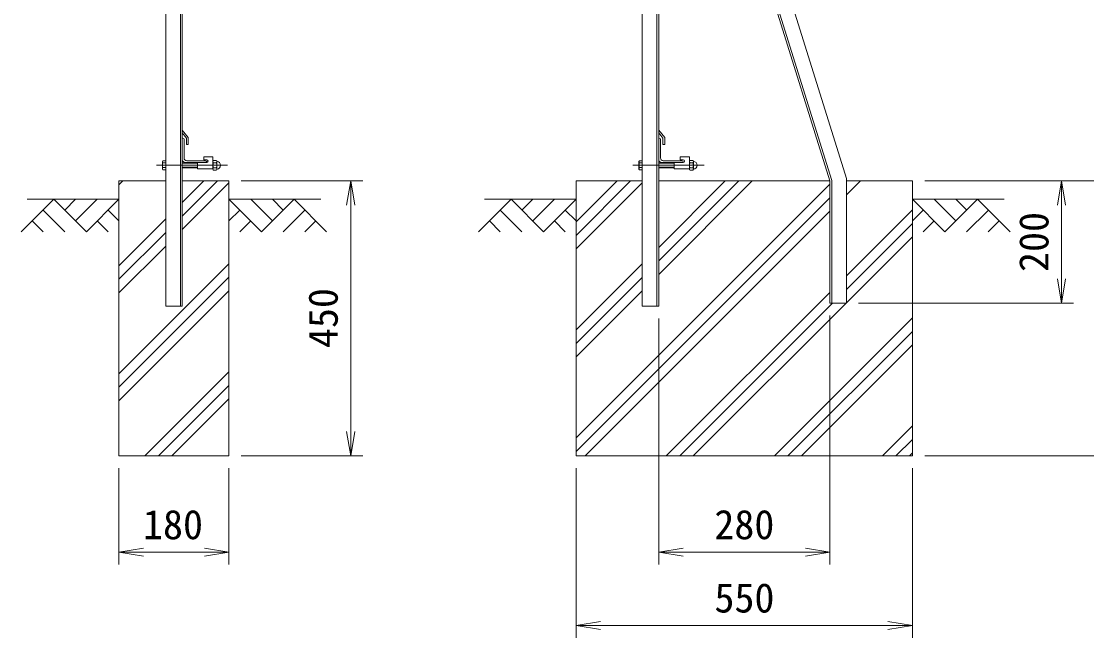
# Model space of a CAD drawing. Units: millimetres, scale not verified. Extents: x -4200 to 4200, y -2970 to 2970.
# Drawn here: x -168 to 1574, y -598 to 410 of the extents above; entities that cross this region are included whole.
import ezdxf
from ezdxf.enums import TextEntityAlignment as Align

# ---------------------------------------------------------------- set-up
doc = ezdxf.new("R2010")
doc.units = ezdxf.units.MM
doc.header["$LTSCALE"] = 20
doc.linetypes.add('USER1', pattern=[50.8, 31.75, -6.35, 6.35, -6.35])
for name, color, linetype, lineweight in [('0-3_D-STR1', 1, 'Continuous', 18), ('0-4_D-BMK', 2, 'USER1', 13), ('0-5_D-STR-DIM', 7, 'Continuous', 9), ('0-6_D-STR3', 3, 'Continuous', 13), ('0-7_D-BGD', 7, 'Continuous', 9), ('0-8_D-STR4', 7, 'Continuous', 9), ('0-9_D-DCR-HCH', 7, 'Continuous', 9), ('0-A_0', 7, 'Continuous', 9)]:
    doc.layers.add(name, color=color, linetype=linetype, lineweight=lineweight)
doc.styles.add('ＭＳ ゴシック', font='')
doc.styles.get('ＭＳ ゴシック').set_extended_font_data('MS Gothic')

# ---------------------------------------------------------------- blocks, each defined once
blk = doc.blocks.new('_Open')
at = {"layer": '0-A_0'}
blk.add_line((-20, 3.33), (0, 0), dxfattribs=at)
blk.add_lwpolyline([(-20, -3.33), (0, 0), (-20, 0)], dxfattribs=at)

msp = doc.modelspace()

# ---------------------------------------------------------------- linework, layer by layer
at = {"layer": '0-3_D-STR1'}
for p, q in [((68.03, -55.98), (68.03, 1859.02)), ((92.03, -55.98), (92.03, 1859.02)), ((95.03, -55.98), (95.03, 1859.02)), ((847.2, -55.98), (847.2, 1859.02)), ((871.2, -55.98), (871.2, 1859.02)), ((874.2, -55.98), (874.2, 1859.02)), ((1154.2, 149.02), (874.2, 1048.52)), ((1157.2, 149.46), (877.2, 1048.96)), ((1181.2, 153.02), (901.2, 1052.52)), ((105.03, 219.75), (95.03, 232.25)), ((95.03, 227.68), (95.03, 232.25)), ((102.03, 218.63), (95.03, 227.68)), ((874.2, 227.68), (874.2, 232.25)), ((884.2, 219.75), (874.2, 232.25)), ((881.2, 218.63), (874.2, 227.68)), ((96.03, 219.02), (95.03, 219.02)), ((95.03, 219.02), (95.03, 184.02)), ((98.03, 217.02), (98.03, 186.52)), ((102.03, 208.75), (102.03, 218.63)), ((105.03, 208.75), (105.03, 219.75)), ((874.2, 219.02), (874.2, 184.02)), ((875.2, 219.02), (874.2, 219.02)), ((877.2, 217.02), (877.2, 186.52)), ((881.2, 208.75), (881.2, 218.63)), ((884.2, 208.75), (884.2, 219.75)), ((102.03, 208.75), (105.03, 208.75)), ((881.2, 208.75), (884.2, 208.75)), ((100.03, 179.02), (135.03, 179.02)), ((102.53, 182.02), (133.03, 182.02)), ((135.03, 180.02), (135.03, 179.02)), ((879.2, 179.02), (914.2, 179.02)), ((881.7, 182.02), (912.2, 182.02)), ((914.2, 180.02), (914.2, 179.02)), ((1154.2, -50.98), (1154.2, 149.02)), ((1157.2, -50.98), (1157.2, 149.46)), ((1181.2, -50.98), (1181.2, 153.02)), ((1181.2, -50.98), (1154.2, -50.98)), ((95.03, -55.98), (68.03, -55.98)), ((874.2, -55.98), (847.2, -55.98))]:
    msp.add_line(p, q, dxfattribs=at)
for centre, radius, start, end in [((96.03, 217.02), 2, 0, 90), ((875.2, 217.02), 2, 0, 90), ((100.03, 184.02), 5, 180, 270), ((102.53, 186.52), 4.5, 180, 270), ((133.03, 180.02), 2, 0, 90), ((879.2, 184.02), 5, 180, 270), ((881.7, 186.52), 4.5, 180, 270), ((912.2, 180.02), 2, 0, 90)]:
    msp.add_arc(centre, radius, start, end, dxfattribs=at)
at = {"layer": '0-4_D-BMK'}
for p, q in [((169.26, 174.52), (53.03, 174.52)), ((948.44, 174.52), (832.2, 174.52))]:
    msp.add_line(p, q, dxfattribs=at)
at = {"layer": '0-5_D-STR-DIM'}
for p, q in [((191.53, 149.02), (390.54, 149.02)), ((1309.2, 149.02), (1552.81, 149.02)), ((1309.2, 149.02), (1672.81, 149.02)), ((370.54, -260.98), (370.54, 109.02)), ((1532.81, -10.98), (1532.81, 109.02)), ((1201.2, -50.98), (1552.81, -50.98)), ((874.2, -75.98), (874.2, -478.3)), ((1154.2, -70.98), (1154.2, -478.3)), ((191.53, -300.98), (390.54, -300.98)), ((1309.2, -300.98), (1672.81, -300.98)), ((-8.47, -320.98), (-8.47, -478.3)), ((171.53, -320.98), (171.53, -478.3)), ((739.2, -320.98), (739.2, -598.3)), ((1289.2, -320.98), (1289.2, -598.3)), ((31.53, -458.3), (131.53, -458.3)), ((914.2, -458.3), (1114.2, -458.3)), ((779.2, -578.3), (1249.2, -578.3))]:
    msp.add_line(p, q, dxfattribs=at)
at = {"layer": '0-6_D-STR3'}
for p, q in [((62.73, 180.82), (63.42, 182.02)), ((62.73, 168.22), (62.73, 180.82)), ((68.03, 182.02), (63.42, 182.02)), ((68.03, 178.27), (63.42, 178.27)), ((68.03, 167.01), (68.03, 182.02)), ((95.03, 178.52), (120.28, 178.52)), ((95.03, 177.77), (120.28, 177.77)), ((120.28, 168.52), (120.28, 179.02)), ((135.03, 179.02), (120.28, 179.02)), ((130.28, 183.52), (130.28, 188.52)), ((145.28, 188.52), (130.28, 188.52)), ((135.03, 183.52), (130.28, 183.52)), ((145.28, 168.52), (145.28, 188.52)), ((145.28, 168.28), (145.28, 180.63)), ((145.28, 168.28), (145.28, 180.63)), ((146.28, 182.62), (150.78, 182.62)), ((150.78, 178.57), (146.28, 178.57)), ((151.78, 168.28), (151.78, 180.63)), ((151.78, 168.28), (151.78, 180.63)), ((841.9, 180.82), (842.6, 182.02)), ((841.9, 168.22), (841.9, 180.82)), ((847.2, 182.02), (842.6, 182.02)), ((847.2, 178.27), (842.6, 178.27)), ((847.2, 167.01), (847.2, 182.02)), ((874.2, 178.52), (899.45, 178.52)), ((874.2, 177.77), (899.45, 177.77)), ((914.2, 179.02), (899.45, 179.02)), ((924.45, 188.52), (909.45, 188.52)), ((924.45, 168.52), (924.45, 188.52)), ((924.45, 168.28), (924.45, 180.63)), ((924.45, 168.28), (924.45, 180.63)), ((925.45, 182.62), (929.95, 182.62)), ((929.95, 178.57), (925.45, 178.57)), ((930.95, 168.28), (930.95, 180.63)), ((930.95, 168.28), (930.95, 180.63)), ((62.73, 168.22), (63.42, 167.01)), ((68.03, 170.76), (63.42, 170.76)), ((68.03, 167.01), (63.42, 167.01)), ((95.03, 171.27), (120.28, 171.27)), ((95.03, 170.52), (120.28, 170.52)), ((145.28, 168.52), (120.28, 168.52)), ((150.78, 170.47), (146.28, 170.47)), ((146.28, 166.42), (150.78, 166.42)), ((841.9, 168.22), (842.6, 167.01)), ((847.2, 170.76), (842.6, 170.76)), ((847.2, 167.01), (842.6, 167.01)), ((874.2, 171.27), (899.45, 171.27)), ((874.2, 170.52), (899.45, 170.52)), ((929.95, 170.47), (925.45, 170.47)), ((925.45, 166.42), (929.95, 166.42))]:
    msp.add_line(p, q, dxfattribs=at)
for points in [[(924.45, 168.52), (899.45, 168.52), (899.45, 179.02)], [(914.2, 183.52), (909.45, 183.52), (909.45, 188.52)]]:
    msp.add_lwpolyline(points, dxfattribs=at)
for centre, radius, start, end in [((75.26, 174.52), 12.42, 162.4121, 197.5879), ((66.17, 180.15), 3.32, 145.61585, 214.38415), ((135.03, 181.27), 2.25, 270, 90), ((147.83, 180.59), 2.55, 127.42505, 232.57495), ((153.98, 174.52), 8.7, 152.26063, 207.73937), ((149.23, 180.59), 2.55, 307.42505, 52.57495), ((143.08, 174.52), 8.7, 332.26063, 27.73937), ((152.15, 181.46), 0.5, 196.57981, 262.83194), ((151.28, 174.52), 6.5, 277.16806, 82.83194), ((845.34, 180.15), 3.32, 145.61585, 214.38415), ((854.44, 174.52), 12.42, 162.4121, 197.5879), ((914.2, 181.27), 2.25, 270, 90), ((927, 180.59), 2.55, 127.42505, 232.57495), ((933.15, 174.52), 8.7, 152.26063, 207.73937), ((928.4, 180.59), 2.55, 307.42505, 52.57495), ((922.25, 174.52), 8.7, 332.26063, 27.73937), ((931.32, 181.46), 0.5, 196.57981, 262.83194), ((930.45, 174.52), 6.5, 277.16806, 82.83194), ((66.17, 168.89), 3.32, 145.61585, 214.38415), ((147.82, 168.44), 2.54, 127.21089, 232.78911), ((149.24, 168.44), 2.54, 307.21089, 52.78911), ((152.15, 167.57), 0.5, 97.16806, 170.16084), ((845.34, 168.89), 3.32, 145.61585, 214.38415), ((926.99, 168.44), 2.54, 127.21089, 232.78911), ((928.41, 168.44), 2.54, 307.21089, 52.78911), ((931.32, 167.57), 0.5, 97.16806, 170.16084)]:
    msp.add_arc(centre, radius, start, end, dxfattribs=at)
at = {"layer": '0-7_D-BGD'}
for p, q in [((-158.47, 119.02), (-8.47, 119.02)), ((321.53, 119.02), (171.53, 119.02)), ((589.2, 119.02), (739.2, 119.02)), ((1439.2, 119.02), (1289.2, 119.02))]:
    msp.add_line(p, q, dxfattribs=at)
at = {"layer": '0-8_D-STR4'}
for p, q in [((-8.47, 149.02), (-8.47, -300.98)), ((68.03, 149.02), (-8.47, 149.02)), ((171.53, 149.02), (95.03, 149.02)), ((171.53, 149.02), (171.53, -300.98)), ((1154.2, 149.02), (874.2, 149.02)), ((1289.2, 149.02), (1181.2, 149.02)), ((171.53, -300.98), (-8.47, -300.98))]:
    msp.add_line(p, q, dxfattribs=at)
for points in [[(847.2, 149.02), (739.2, 149.02), (739.2, -300.98)], [(1289.2, 149.02), (1289.2, -300.98), (739.2, -300.98)]]:
    msp.add_lwpolyline(points, dxfattribs=at)
at = {"layer": '0-9_D-DCR-HCH'}
for p, q in [((-8.47, 142.74), (-2.2, 149.02)), ((95.03, 91.56), (152.48, 149.02)), ((95.03, 113.66), (130.38, 149.02)), ((95.03, 69.47), (171.53, 145.97)), ((739.2, 59.89), (828.33, 149.02)), ((739.2, 81.98), (806.23, 149.02)), ((739.2, 37.79), (847.2, 145.79)), ((739.2, -271.57), (1154.2, 143.43)), ((874.2, -3.99), (1027.21, 149.02)), ((874.2, 18.11), (1005.11, 149.02)), ((874.2, 40.21), (983.01, 149.02)), ((1181.2, 126.24), (1203.98, 149.02)), ((1181.2, 148.33), (1181.89, 149.02)), ((-114.9, 119.02), (-168.11, 65.8)), ((-114.9, 119.02), (-61.68, 65.8)), ((-97.16, 101.28), (-79.42, 119.02)), ((-79.42, 83.54), (-43.95, 119.02)), ((-61.68, 65.8), (-8.47, 119.02)), ((224.74, 65.8), (171.53, 119.02)), ((242.48, 83.54), (207, 119.02)), ((277.95, 119.02), (224.74, 65.8)), ((260.31, 101.19), (242.48, 119.02)), ((277.95, 119.02), (331.16, 65.8)), ((632.78, 119.02), (579.57, 65.8)), ((632.78, 119.02), (685.99, 65.8)), ((650.51, 101.28), (668.25, 119.02)), ((668.25, 83.54), (703.73, 119.02)), ((685.99, 65.8), (739.2, 119.02)), ((739.2, -293.67), (1154.2, 121.33)), ((1342.41, 65.8), (1289.2, 119.02)), ((1360.15, 83.54), (1324.68, 119.02)), ((1395.63, 119.02), (1342.41, 65.8)), ((1377.98, 101.19), (1360.15, 119.02)), ((1395.63, 119.02), (1448.84, 65.8)), ((-132.63, 101.28), (-97, 65.8)), ((-26.21, 101.28), (-8.47, 83.62)), ((189.27, 101.28), (171.53, 83.62)), ((295.69, 101.28), (260.05, 65.8)), ((615.04, 101.28), (650.68, 65.8)), ((721.46, 101.28), (739.2, 83.62)), ((753.98, -300.98), (1154.2, 99.24)), ((1181.2, -6.35), (1289.2, 101.65)), ((1306.94, 101.28), (1289.2, 83.62)), ((1413.36, 101.28), (1377.73, 65.8)), ((-150.37, 83.54), (-132.55, 65.8)), ((-43.95, 83.54), (-26.13, 65.8)), ((-8.47, 10.16), (68.03, 86.66)), ((207, 83.54), (189.18, 65.8)), ((313.43, 83.54), (295.61, 65.8)), ((597.3, 83.54), (615.12, 65.8)), ((703.73, 83.54), (721.55, 65.8)), ((1181.2, -28.44), (1289.2, 79.56)), ((1324.68, 83.54), (1306.86, 65.8)), ((1431.1, 83.54), (1413.28, 65.8)), ((-8.47, -11.94), (68.03, 64.56)), ((1181.2, -50.54), (1289.2, 57.46)), ((-8.47, -34.03), (68.03, 42.47)), ((-8.47, -166.61), (171.53, 13.39)), ((739.2, -94.79), (847.2, 13.21)), ((-8.47, -188.71), (171.53, -8.71)), ((739.2, -116.89), (847.2, -8.89)), ((-8.47, -210.81), (171.53, -30.81)), ((739.2, -138.99), (847.2, -30.99)), ((886.56, -300.98), (1154.2, -33.35)), ((908.66, -300.98), (1158.66, -50.98)), ((930.76, -300.98), (1180.76, -50.98)), ((1063.34, -300.98), (1289.2, -75.12)), ((1085.44, -300.98), (1289.2, -97.22)), ((1107.54, -300.98), (1289.2, -119.32)), ((33.94, -300.98), (171.53, -163.39)), ((56.03, -300.98), (171.53, -185.49)), ((78.13, -300.98), (171.53, -207.59)), ((1240.12, -300.98), (1289.2, -251.9)), ((1262.22, -300.98), (1289.2, -274)), ((1284.31, -300.98), (1289.2, -296.09))]:
    msp.add_line(p, q, dxfattribs=at)

# ---------------------------------------------------------------- block references
at = {"layer": '0-5_D-STR-DIM', "xscale": 2, "yscale": 2}
for p, rotation in [((370.54, 149.02), 90), ((1532.81, 149.02), 90), ((1532.81, -50.98), 270), ((370.54, -300.98), 270), ((-8.47, -458.3), 180), ((874.2, -458.3), 180), ((739.2, -578.3), 180)]:
    msp.add_blockref('_Open', p, dxfattribs=dict(at, rotation=rotation))
for p in [(171.53, -458.3), (1154.2, -458.3), (1289.2, -578.3)]:
    msp.add_blockref('_Open', p, dxfattribs=at)

# ---------------------------------------------------------------- texts
at = {"layer": '0-5_D-STR-DIM', "style": 'ＭＳ ゴシック'}
for s, p in [('200', (1526.06, 0.02)), ('450', (363.79, -124.48))]:
    msp.add_text(s, height=48.09, rotation=90, dxfattribs=at).set_placement(p, align=Align.BOTTOM_LEFT)
for s, p in [('180', (30.88, -451.55)), ('280', (965.2, -451.55)), ('550', (965.33, -571.55))]:
    msp.add_text(s, height=48.09, dxfattribs=at).set_placement(p, align=Align.BOTTOM_LEFT)

doc.saveas('drawing.dxf')
